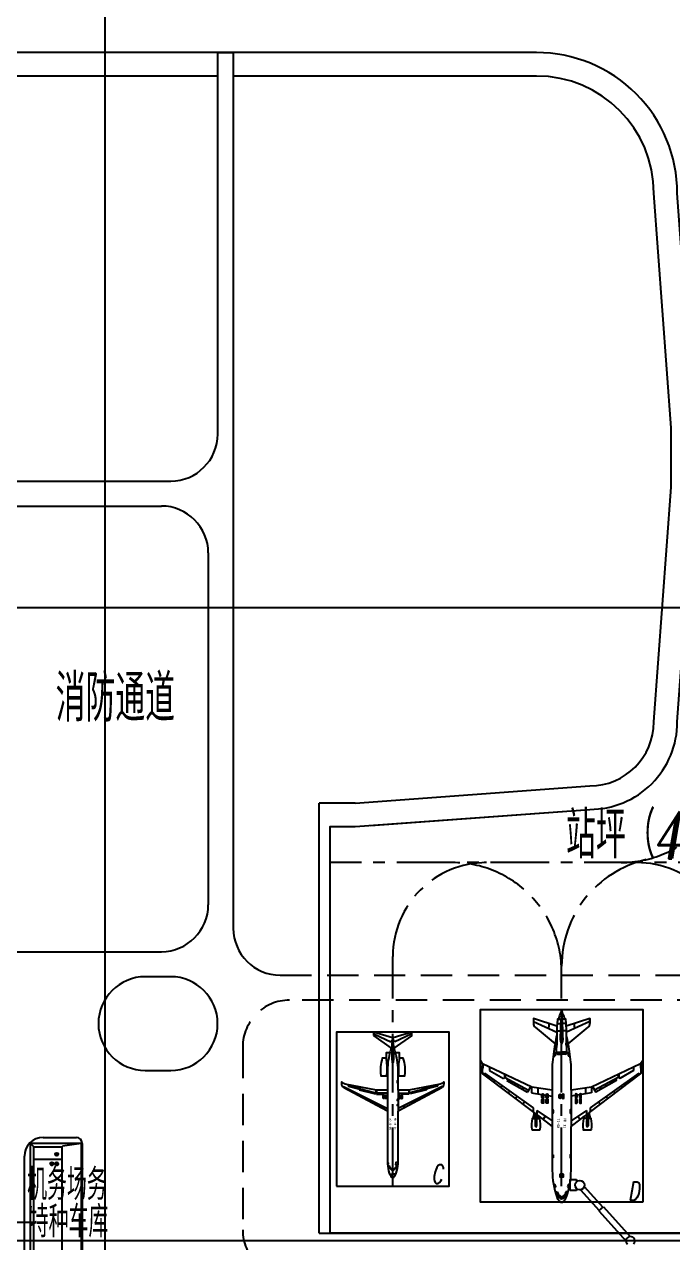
# Model space of a CAD drawing. Header units: millimetres. Extents: x -2699 to 2556, y 623 to 2108.
# Drawn here: x -438.1 to -230.7, y 1211.8 to 1601.3 of the extents above; entities that cross this region are included whole.
import ezdxf
from ezdxf.enums import TextEntityAlignment as Align

# ---------------------------------------------------------------- set-up
doc = ezdxf.new("R2010")
doc.units = ezdxf.units.MM
doc.linetypes.add('CENTER', pattern=[2, 1.25, -0.25, 0.25, -0.25])
doc.linetypes.add('DASHED', pattern=[0.75, 0.5, -0.25])
for name, color, linetype in [('1', 8, 'Continuous'), ('2', 8, 'Continuous'), ('attire', 7, 'Continuous'), ('FGW', 8, 'Continuous'), ('HZ', 7, 'Continuous'), ('ROAD', 154, 'Continuous'), ('巡场路', 154, 'Continuous'), ('建筑物', 1, 'Continuous'), ('散水', 8, 'Continuous'), ('服务车道', 6, 'DASHED'), ('机场独立坐标系', 8, 'Continuous'), ('消防救援道路服务车道和连接带路面', 4, 'Continuous'), ('登机桥', 8, 'Continuous'), ('道肩边线', 6, 'Continuous'), ('道面边线', 3, 'Continuous'), ('陆空隔离设施', 5, 'TRACKS'), ('飞机', 8, 'Continuous'), ('飞机滑行线', 1, 'CENTER')]:
    doc.layers.add(name, color=color, linetype=linetype)
doc.styles.add('ITALICT', font='italict.shx', dxfattribs={"width": 0.67, "bigfont": 'tssdchn.shx'})
doc.styles.get("Standard").update_dxf_attribs({"font": 'SimSun.ttf'})
doc.linetypes.add('TRACKS', pattern='A,0.15,[130,ltypeshp.shx,S=0.25,R=0,X=0,Y=0],0.15', length=0.3)

# ---------------------------------------------------------------- blocks, each defined once
blk = doc.blocks.new('*U130')
at = {"color": 7}
blk.add_lwpolyline([(-45.28, -6.04), (-41.42, -0.48, 0.015916), (-39.87, -0.91), (-39.87, -2.16), (-38.18, -2.16), (-38.18, -3.35, 0.111009), (-32.69, -3.87, 0.377813), (-32.52, -3.67), (-32.52, -2.13, 0.378085), (-32.69, -1.93, 0.012851), (-33.52, -1.84), (-33.52, -1.68), (-27.93, -1.68), (-27.93, -5.17), (-29.88, -15.18), (-30.28, -16.23), (-30.52, -16.23, 0.490513), (-30.52, -16.4, 0.092414), (-30.26, -16.43), (-30.11, -16.43, 0.276654), (-28.79, -15.64), (-21.46, -1.95, -0.180843), (-21.16, -1.68), (-4.41, -1.68, 0.06315), (-1.39, -1.11, 0.086751), (-0.43, -0.63, 0.216879), (0, 0, 0.216879), (-0.43, 0.63, 0.086751), (-1.39, 1.11, 0.06315), (-4.41, 1.67), (-21.16, 1.67, -0.180843), (-21.46, 1.95), (-28.79, 15.64, 0.276654), (-30.11, 16.43), (-30.26, 16.43, 0.092414), (-30.52, 16.4, 0.490513), (-30.52, 16.23), (-30.28, 16.23), (-29.88, 15.18), (-27.93, 5.17), (-27.93, 1.67), (-33.52, 1.67), (-33.52, 1.84, 0.012851), (-32.69, 1.93, 0.378085), (-32.52, 2.13), (-32.52, 3.67, 0.377813), (-32.69, 3.87, 0.111009), (-38.18, 3.35), (-38.18, 2.16), (-39.87, 2.16), (-39.87, 0.91, 0.015916), (-41.42, 0.48), (-45.28, 6.04, 0.245694), (-45.45, 6.12), (-46.5, 6.12), (-44.68, 0.12, 0.001661), (-45.03, 0.08), (-45.03, 0), (-45.03, -0.08, 0.001661), (-44.68, -0.12), (-46.5, -6.13), (-45.45, -6.13, 0.245694)], format="xyb", close=True, dxfattribs=at)
at = {"layer": '1', "color": 7}
for p, q in [((-28.94, 15.87), (-29.14, 15.78)), ((-29.14, 15.78), (-22.05, 1.67)), ((-29.7, 14.25), (-29.27, 14.25)), ((-29.48, 13.12), (-29.22, 13.12)), ((-29.05, 12.34), (-29.33, 12.34)), ((-29.01, 12.19), (-29.3, 12.19)), ((-29.27, 14.25), (-28.42, 10.93)), ((-29.22, 13.12), (-29.05, 12.34)), ((-28.73, 10.93), (-29.01, 12.19)), ((-27.82, 13.15), (-27.53, 13.3)), ((-29.05, 10.93), (-28.73, 10.93)), ((-29.02, 10.76), (-28.11, 10.76)), ((-28.42, 10.93), (-28.58, 10.76)), ((-28.45, 10.76), (-27.09, 5.47)), ((-28.11, 10.76), (-26.78, 5.58)), ((-26.65, 10.82), (-26.3, 11)), ((-25.54, 8.62), (-25.14, 8.83)), ((-45.87, 5.89), (-45.7, 5.97)), ((-45.87, 5.89), (-43.46, 0.66)), ((-45.7, 5.97), (-45.76, 6.12)), ((-26.78, 5.58), (-27.93, 5.17)), ((-27.93, 5.17), (-26.67, 5.17)), ((-27.02, 1.67), (-27.02, 5.17)), ((-26.67, 5.17), (-26.67, 2.87)), ((-24.38, 6.3), (-23.92, 6.55)), ((-43.46, 0.66), (-43.72, 0.52)), ((-43.72, 0.52), (-43.72, 0.19)), ((-41.42, 0.48), (-41.3, 0.31)), ((-30.96, 1.52), (-30.96, 1.67)), ((-30.86, 1.42), (-30.34, 1.42)), ((-30.24, 1.52), (-30.24, 1.67)), ((-27.93, 1.67), (-21.16, 1.67)), ((-26.67, 2.87), (-27.02, 2.87)), ((-25.04, 1.59), (-25.04, 1.67)), ((-24.58, 1.54), (-24.99, 1.54)), ((-24.53, 1.59), (-24.53, 1.67)), ((-23.42, 1.59), (-23.42, 1.67)), ((-22.96, 1.54), (-23.37, 1.54)), ((-22.92, 3.39), (-22.39, 3.68)), ((-22.91, 1.59), (-22.91, 1.67)), ((-4.83, 1.67), (-4.87, 1.05)), ((-4.77, 0.95), (-4.08, 0.91)), ((-3.94, 1.64), (-3.98, 1)), ((-3.8, 1.29), (-3.35, 1.29)), ((-3.8, 1.29), (-3.8, 1.03)), ((-3.8, 1.03), (-3.44, 1.03)), ((-3.35, 1.29), (-3.44, 1.03)), ((-3.44, 1.03), (-2.74, 0.29)), ((-3.35, 1.29), (-2.38, 0.29)), ((-3.08, 0.65), (-2.9, 0.83)), ((-2.74, 0.29), (-2.74, 0)), ((-2.74, 0.29), (-2.38, 0.29)), ((-2.74, -0.29), (-2.74, 0)), ((-2.38, 0.29), (-2.38, 0)), ((-2.38, -0.29), (-2.38, 0)), ((-1.06, 0.78), (-1.06, 0)), ((-1.06, -0.78), (-1.06, 0)), ((-45.87, -5.89), (-43.46, -0.66)), ((-43.72, -0.52), (-43.72, -0.19)), ((-43.46, -0.66), (-43.72, -0.52)), ((-41.42, -0.48), (-41.3, -0.31)), ((-29.14, -15.78), (-22.05, -1.68)), ((-27.93, -1.68), (-21.16, -1.68)), ((-27.02, -1.68), (-27.02, -5.17)), ((-26.67, -2.87), (-27.02, -2.87)), ((-26.67, -5.17), (-26.67, -2.87)), ((-25.04, -1.59), (-25.04, -1.68)), ((-24.58, -1.54), (-24.99, -1.54)), ((-24.53, -1.59), (-24.53, -1.68)), ((-23.42, -1.59), (-23.42, -1.68)), ((-22.96, -1.54), (-23.37, -1.54)), ((-22.92, -3.39), (-22.39, -3.68)), ((-22.91, -1.59), (-22.91, -1.68)), ((-4.84, -1.51), (-4.84, -1.68)), ((-4.28, -1.41), (-4.74, -1.41)), ((-4.18, -1.51), (-4.18, -1.66)), ((-3.8, -1.03), (-3.44, -1.03)), ((-3.8, -1.29), (-3.8, -1.03)), ((-3.8, -1.29), (-3.35, -1.29)), ((-3.44, -1.03), (-2.74, -0.29)), ((-3.35, -1.29), (-3.44, -1.03)), ((-3.35, -1.29), (-2.38, -0.29)), ((-3.08, -0.65), (-2.9, -0.83)), ((-2.74, -0.29), (-2.38, -0.29)), ((-45.87, -5.89), (-45.7, -5.97)), ((-45.7, -5.97), (-45.76, -6.13)), ((-28.45, -10.76), (-27.09, -5.47)), ((-28.11, -10.76), (-26.78, -5.58)), ((-26.78, -5.58), (-27.93, -5.17)), ((-27.93, -5.17), (-26.67, -5.17)), ((-24.38, -6.3), (-23.92, -6.55)), ((-29.27, -14.25), (-28.42, -10.93)), ((-29.05, -10.93), (-28.73, -10.93)), ((-29.02, -10.76), (-28.11, -10.76)), ((-28.73, -10.93), (-29.01, -12.19)), ((-28.42, -10.93), (-28.58, -10.76)), ((-26.65, -10.82), (-26.3, -11)), ((-25.54, -8.62), (-25.14, -8.83)), ((-29.7, -14.25), (-29.27, -14.25)), ((-29.48, -13.12), (-29.22, -13.12)), ((-29.05, -12.34), (-29.33, -12.34)), ((-29.01, -12.19), (-29.3, -12.19)), ((-29.22, -13.12), (-29.05, -12.34)), ((-27.82, -13.15), (-27.53, -13.3)), ((-28.94, -15.87), (-29.14, -15.78))]:
    blk.add_line(p, q, dxfattribs=at)
for centre, radius, start, end in [((-39.99, -52.92), 53.25, 86.7652, 95.048), ((-34.23, -19.12), 20.81, 88.0227, 105.7176), ((-34.78, 17.88), 16.09, 257.7807, 274.5014), ((-36.98, 0), 0.238, 359.933, 92.4485), ((-36.98, 0), 0.238, 267.5515, 0.067), ((-30.86, 1.52), 0.1, 180, 270), ((-30.34, 1.52), 0.1, 270, 0), ((-24.99, 1.59), 0.05, 180, 270), ((-24.58, 1.59), 0.05, 270, 0), ((-23.37, 1.59), 0.05, 180, 270), ((-22.96, 1.59), 0.05, 270, 0), ((-4.77, 1.05), 0.1, 176.4884, 266.4884), ((-4.08, 1.01), 0.1, 266.4884, 356.4884), ((-39.99, 52.92), 53.25, 264.952, 273.2348), ((-34.23, 19.12), 20.81, 254.2824, 271.9773), ((-34.78, -17.88), 16.09, 85.4986, 102.2193), ((-24.99, -1.59), 0.05, 90, 180), ((-24.58, -1.59), 0.05, 0, 90), ((-23.37, -1.59), 0.05, 90, 180), ((-22.96, -1.59), 0.05, 0, 90), ((-4.74, -1.51), 0.1, 90, 180), ((-4.28, -1.51), 0.1, 0, 90)]:
    blk.add_arc(centre, radius, start, end, dxfattribs=at)
at = {"layer": '2', "color": 7}
for points in [[(-26.19, 2.69), (-25.47, 2.69, 1), (-25.47, 3.11), (-26.19, 3.11, 1)], [(-26.19, 1.98), (-25.47, 1.98, 1), (-25.47, 2.4), (-26.19, 2.4, 1)], [(-26.19, -1.98), (-25.47, -1.98, -1), (-25.47, -2.4), (-26.19, -2.4, -1)], [(-26.19, -2.69), (-25.47, -2.69, -1), (-25.47, -3.11), (-26.19, -3.11, -1)]]:
    blk.add_lwpolyline(points, format="xyb", close=True, dxfattribs=at)
at = {"layer": '1', "color": 7}
blk.add_text('MD-90-30', height=0.6, dxfattribs=at).set_placement((-17.2, 0.8), align=Align.MIDDLE_CENTER)
blk.add_text('MD-90-30', height=0.6, rotation=180, dxfattribs=at).set_placement((-17.2, -0.8), align=Align.MIDDLE_CENTER)
blk = doc.blocks.new('*U131')
at = {"layer": '飞机', "color": 7}
for points in [[(-0.31, 0.47, 1), (-0.31, 0.16), (0.31, 0.16, 1), (0.31, 0.47), (-0.31, 0.47)], [(-0.31, -0.16, 1), (-0.31, -0.47), (0.31, -0.47, 1), (0.31, -0.16), (-0.31, -0.16)]]:
    blk.add_lwpolyline(points, format="xyb", close=True, dxfattribs=at)
blk = doc.blocks.new('*U132')
at = {"layer": '飞机', "color": 7}
for points in [[(-0.31, 0.47, 1), (-0.31, 0.16), (0.31, 0.16, 1), (0.31, 0.47), (-0.31, 0.47)], [(-0.31, -0.16, 1), (-0.31, -0.47), (0.31, -0.47, 1), (0.31, -0.16), (-0.31, -0.16)]]:
    blk.add_lwpolyline(points, format="xyb", close=True, dxfattribs=at)
blk = doc.blocks.new('*U134')
at = {"layer": '飞机', "color": 7}
for points in [[(-0.31, 0.47, 1), (-0.31, 0.16), (0.31, 0.16, 1), (0.31, 0.47), (-0.31, 0.47)], [(-0.31, -0.16, 1), (-0.31, -0.47), (0.31, -0.47, 1), (0.31, -0.16), (-0.31, -0.16)]]:
    blk.add_lwpolyline(points, format="xyb", close=True, dxfattribs=at)
blk = doc.blocks.new('*U135')
at = {"layer": '飞机', "color": 7}
for points in [[(-0.34, 0.51, 1), (-0.34, 0.17), (0.34, 0.17, 1), (0.34, 0.51), (-0.34, 0.51)], [(-0.34, -0.17, 1), (-0.34, -0.51), (0.34, -0.51, 1), (0.34, -0.17), (-0.34, -0.17)]]:
    blk.add_lwpolyline(points, format="xyb", close=True, dxfattribs=at)
blk = doc.blocks.new('*U136')
at = {"layer": '飞机', "color": 7}
for points in [[(-0.34, 0.51, 1), (-0.34, 0.17), (0.34, 0.17, 1), (0.34, 0.51), (-0.34, 0.51)], [(-0.34, -0.17, 1), (-0.34, -0.51), (0.34, -0.51, 1), (0.34, -0.17), (-0.34, -0.17)]]:
    blk.add_lwpolyline(points, format="xyb", close=True, dxfattribs=at)
blk = doc.blocks.new('*U137')
at = {"color": 7}
blk.add_lwpolyline([(-58.7, 9), (-56.31, 1.49, 0.014356), (-58.54, 1.32), (-58.54, 0.96, 0.047162), (-60.12, 0.54), (-60.12, 0.38, 0.076055), (-61.26, 0.04), (-61.6, 0), (-61.26, -0.04, 0.076055), (-60.12, -0.38), (-60.12, -0.54, 0.047162), (-58.54, -0.96), (-58.54, -1.32, 0.014356), (-56.31, -1.49), (-58.7, -9), (-57.1, -9, 0.216824), (-55.97, -8.49), (-50.63, -2.11, 0.01951), (-43.97, -3), (-35.83, -3), (-36.79, -9.53), (-44.21, -25.26), (-45.28, -25.98), (-43.73, -25.98), (-42.22, -25.45), (-41.44, -25.45, 0.234643), (-41.06, -25.27), (-28.63, -8.86, -0.00075), (-26.72, -9.16), (-26.71, -9.41, 0.097505), (-23.28, -9.54, 0.392439), (-23.1, -9.34), (-23.1, -7.06, 0.39244), (-23.28, -6.86, 0.100129), (-26.8, -7.01), (-26.8, -7.31), (-27.46, -7.31), (-24.2, -3), (-10.14, -3, 0.085319), (-1.65, -1.52, 0.095333), (-0.44, -0.78, 0.234174), (0, 0, 0.234174), (-0.44, 0.78, 0.095333), (-1.65, 1.52, 0.085319), (-10.14, 3), (-24.2, 3), (-27.46, 7.31), (-26.8, 7.31), (-26.8, 7.01, 0.100129), (-23.28, 6.86, 0.39244), (-23.1, 7.06), (-23.1, 9.34, 0.392439), (-23.28, 9.54, 0.097505), (-26.71, 9.41), (-26.72, 9.16, -0.00075), (-28.63, 8.86), (-41.06, 25.27, 0.234822), (-41.44, 25.45), (-42.22, 25.45), (-43.73, 25.98), (-45.28, 25.98), (-44.21, 25.26), (-36.79, 9.53), (-35.83, 3), (-43.97, 3, 0.019551), (-50.63, 2.11), (-55.97, 8.49, 0.216824), (-57.1, 9)], format="xyb", close=True, dxfattribs=at)
blk.add_lwpolyline([(-57.1, 9), (-58.7, 9)], close=True, dxfattribs=at)
at = {"layer": '1', "color": 7}
for p, q in [((-44.19, 25.22), (-43.19, 25.22)), ((-43.19, 25.22), (-42.22, 25.45)), ((-41.22, 24.68), (-40.84, 24.98)), ((-41.22, 24.68), (-30.16, 9.14)), ((-43.16, 23.03), (-42.14, 23.03)), ((-42.14, 23.03), (-39.54, 18.56)), ((-38.9, 21.43), (-38.43, 21.8)), ((-40.93, 18.31), (-39.76, 18.31)), ((-40.8, 18.03), (-39.9, 18.03)), ((-39.9, 18.03), (-35.77, 10.56)), ((-39.76, 18.31), (-39.54, 18.56)), ((-39.46, 17.25), (-38.91, 17.58)), ((-38.91, 17.58), (-35.14, 10.9)), ((-38.57, 15.63), (-38, 15.97)), ((-37.21, 19.05), (-36.67, 19.48)), ((-35.48, 16.61), (-34.87, 17.09)), ((-37.61, 13.89), (-37.02, 14.23)), ((-36.68, 12.21), (-36.08, 12.56)), ((-33.79, 14.24), (-33.12, 14.78)), ((-32.05, 11.8), (-31.31, 12.39)), ((-57.81, 9), (-54.38, 1.57)), ((-36.97, 9.91), (-35.14, 10.9)), ((-36.83, 9.6), (-34.93, 9.6)), ((-34.93, 9.6), (-33.85, 3.01)), ((-30.16, 9.14), (-28.85, 9.14)), ((-29.28, 7.97), (-26.01, 3.01)), ((-29.28, 7.97), (-27.96, 7.97)), ((-28.63, 8.86), (-27.46, 7.31)), ((-28.42, 8.58), (-24.43, 8.47)), ((-28.06, 8.09), (-24.44, 8)), ((-26.79, 8.06), (-26.8, 7.31)), ((-26.72, 9.16), (-26.73, 8.53)), ((-57.13, 4.06), (-55.93, 4.06)), ((-55.93, 4.06), (-55.62, 4.26)), ((-36.51, 7.62), (-34.61, 7.62)), ((-27.47, 5.23), (-26.4, 5.9)), ((-60.12, 0.38), (-60.12, 0.1)), ((-58.54, 0.96), (-58.54, 0.21)), ((-57.1, 1.44), (-57.1, 0.3)), ((-54.78, 1.55), (-54.78, 0.38)), ((-47.93, 1.66), (-47.93, 0)), ((-47.85, 2.54), (-47.79, 2.09)), ((-47.68, 2.01), (-46.81, 2.12)), ((-47.29, 1.22), (-47.29, 0)), ((-46.79, 2.69), (-46.73, 2.24)), ((-35.83, 3), (-24.2, 3)), ((-29.55, 2.83), (-29.55, 3)), ((-29.45, 2.73), (-28.57, 2.73)), ((-28.48, 2.83), (-28.48, 3)), ((-15.2, 2.84), (-15.2, 3)), ((-15.1, 2.74), (-14.22, 2.74)), ((-14.12, 2.84), (-14.12, 3)), ((-5.48, 2.56), (-5.56, 2.16)), ((-5.48, 2.04), (-4.88, 1.92)), ((-4.68, 2.4), (-4.77, 2)), ((-3.33, 1.76), (-2.1, 1.37)), ((-3.33, 1.76), (-3.33, 1.38)), ((-3.33, 1.38), (-2.56, 1.12)), ((-2.56, 1.12), (-2.32, 1.44)), ((-2.56, 1.12), (-2.08, 0.66)), ((-2.1, 1.37), (-1.08, 0)), ((-2.08, 0.66), (-1.72, 0.86)), ((-2.08, 0.66), (-1.62, 0)), ((-1.45, 1.44), (-1.45, 0.83)), ((-1.45, 0.83), (-1.08, 0.26)), ((-1.08, 0.26), (-1.08, 0)), ((-1.08, -0.26), (-1.08, 0)), ((-60.12, -0.38), (-60.12, -0.1)), ((-58.54, -0.96), (-58.54, -0.21)), ((-57.81, -9), (-54.38, -1.57)), ((-57.1, -1.44), (-57.1, -0.3)), ((-54.78, -1.55), (-54.78, -0.38)), ((-47.93, -1.66), (-47.93, 0)), ((-47.85, -2.54), (-47.79, -2.09)), ((-47.68, -2.01), (-46.81, -2.12)), ((-47.29, -1.22), (-47.29, 0)), ((-46.79, -2.69), (-46.73, -2.24)), ((-35.83, -3), (-24.2, -3)), ((-34.93, -9.6), (-33.85, -3.01)), ((-29.55, -2.83), (-29.55, -3)), ((-29.45, -2.73), (-28.57, -2.73)), ((-29.28, -7.97), (-26.01, -3.01)), ((-28.48, -2.83), (-28.48, -3)), ((-15.2, -2.84), (-15.2, -3)), ((-15.1, -2.74), (-14.22, -2.74)), ((-14.12, -2.84), (-14.12, -3)), ((-5.48, -2.56), (-5.56, -2.16)), ((-5.48, -2.04), (-4.88, -1.92)), ((-4.68, -2.4), (-4.77, -2)), ((-3.33, -1.38), (-2.56, -1.12)), ((-3.33, -1.76), (-2.1, -1.37)), ((-3.33, -1.76), (-3.33, -1.38)), ((-2.56, -1.12), (-2.08, -0.66)), ((-2.56, -1.12), (-2.32, -1.44)), ((-2.1, -1.37), (-1.08, 0)), ((-2.08, -0.66), (-1.62, 0)), ((-2.08, -0.66), (-1.72, -0.86)), ((-1.45, -0.83), (-1.08, -0.26)), ((-1.45, -1.44), (-1.45, -0.83)), ((-57.13, -4.06), (-55.93, -4.06)), ((-55.93, -4.06), (-55.62, -4.26)), ((-36.51, -7.62), (-34.61, -7.62)), ((-28.63, -8.86), (-27.46, -7.31)), ((-27.47, -5.23), (-26.4, -5.9)), ((-26.79, -8.06), (-26.8, -7.31)), ((-41.22, -24.68), (-30.16, -9.14)), ((-39.9, -18.03), (-35.77, -10.56)), ((-38.91, -17.58), (-35.14, -10.9)), ((-36.97, -9.91), (-35.14, -10.9)), ((-36.83, -9.6), (-34.93, -9.6)), ((-30.16, -9.14), (-28.85, -9.14)), ((-29.28, -7.97), (-27.96, -7.97)), ((-28.42, -8.58), (-24.43, -8.47)), ((-28.06, -8.09), (-24.44, -8)), ((-26.72, -9.16), (-26.73, -8.53)), ((-37.61, -13.89), (-37.02, -14.23)), ((-36.68, -12.21), (-36.08, -12.56)), ((-33.79, -14.24), (-33.12, -14.78)), ((-32.05, -11.8), (-31.31, -12.39)), ((-42.14, -23.03), (-39.54, -18.56)), ((-40.93, -18.31), (-39.76, -18.31)), ((-40.8, -18.03), (-39.9, -18.03)), ((-39.76, -18.31), (-39.54, -18.56)), ((-39.46, -17.25), (-38.91, -17.58)), ((-38.57, -15.63), (-38, -15.97)), ((-37.21, -19.05), (-36.67, -19.48)), ((-35.48, -16.61), (-34.87, -17.09)), ((-43.16, -23.03), (-42.14, -23.03)), ((-38.9, -21.43), (-38.43, -21.8)), ((-44.19, -25.22), (-43.19, -25.22)), ((-43.19, -25.22), (-42.22, -25.45)), ((-41.22, -24.68), (-40.84, -24.98))]:
    blk.add_line(p, q, dxfattribs=at)
for centre, radius, start, end in [((-24.47, 8.52), 0.517, 273.9431, 325.9005), ((-24.49, 7.96), 0.517, 31.1248, 83.0823), ((-50.91, -122.15), 122.6, 90.5244, 94.9098), ((-57.75, -0.59), 0.85, 43.9401, 88.2844), ((-53.5, -46.13), 47.71, 86.4235, 93.3872), ((-35.41, -85.76), 89.17, 99.8287, 101.6716), ((-52, -2.12), 2.57, 69.0793, 90.5769), ((-51.12, -0.11), 0.388, 16.6104, 84.8818), ((-48.76, -4.97), 6.69, 80.1775, 105.2629), ((-47.69, 2.11), 0.1, 187.6398, 277.6398), ((-47.69, 1.22), 0.4, 0, 80.1775), ((-46.83, 2.22), 0.1, 277.6398, 7.6398), ((-29.45, 2.83), 0.1, 180, 270), ((-28.57, 2.83), 0.1, 270, 0), ((-15.1, 2.84), 0.1, 180, 270), ((-14.22, 2.84), 0.1, 270, 0), ((-5.46, 2.14), 0.1, 168.3927, 258.3927), ((-4.86, 2.02), 0.1, 258.3927, 348.3927), ((-50.91, 122.15), 122.6, 265.0902, 269.4756), ((-57.75, 0.59), 0.85, 271.7156, 316.0599), ((-53.5, 46.13), 47.71, 266.6128, 273.5765), ((-35.41, 85.76), 89.17, 258.3284, 260.1713), ((-52, 2.12), 2.57, 269.4231, 290.9207), ((-51.12, 0.11), 0.388, 275.1182, 343.3896), ((-48.76, 4.97), 6.69, 254.7371, 279.8225), ((-47.69, -2.11), 0.1, 82.3602, 172.3602), ((-47.69, -1.22), 0.4, 279.8225, 0), ((-46.83, -2.22), 0.1, 352.3602, 82.3602), ((-29.45, -2.83), 0.1, 90, 180), ((-28.57, -2.83), 0.1, 0, 90), ((-15.1, -2.84), 0.1, 90, 180), ((-14.22, -2.84), 0.1, 0, 90), ((-5.46, -2.14), 0.1, 101.6073, 191.6073), ((-4.86, -2.02), 0.1, 11.6073, 101.6073), ((-24.47, -8.52), 0.517, 34.0995, 86.0569), ((-24.49, -7.96), 0.517, 276.9177, 328.8752)]:
    blk.add_arc(centre, radius, start, end, dxfattribs=at)
at = {"layer": '2', "color": 7}
for points in [[(-33.51, 5.75, 1), (-33.51, 6.29), (-34.34, 6.29, 1), (-34.34, 5.75)], [(-33.51, 4.38, 1), (-33.51, 4.92), (-34.34, 4.92, 1), (-34.34, 4.38)], [(-31.88, 5.75, 1), (-31.88, 6.29), (-32.71, 6.29, 1), (-32.71, 5.75)], [(-31.88, 4.38, 1), (-31.88, 4.92), (-32.71, 4.92, 1), (-32.71, 4.38)], [(-34.29, 0.21), (-33.45, 0.21, 1), (-33.45, 0.74), (-34.29, 0.74, 1)], [(-34.29, -0.21), (-33.45, -0.21, -1), (-33.45, -0.74), (-34.29, -0.74, -1)], [(-33.51, -4.38, -1), (-33.51, -4.92), (-34.34, -4.92, -1), (-34.34, -4.38)], [(-33.51, -5.75, -1), (-33.51, -6.29), (-34.34, -6.29, -1), (-34.34, -5.75)], [(-31.88, -4.38, -1), (-31.88, -4.92), (-32.71, -4.92, -1), (-32.71, -4.38)], [(-31.88, -5.75, -1), (-31.88, -6.29), (-32.71, -6.29, -1), (-32.71, -5.75)]]:
    blk.add_lwpolyline(points, format="xyb", close=True, dxfattribs=at)
at = {"layer": '1', "color": 7}
blk.add_text('MD-11', height=0.8, dxfattribs=at).set_placement((-25.21, 1.06), align=Align.MIDDLE_CENTER)
blk.add_text('MD-11', height=0.8, rotation=180, dxfattribs=at).set_placement((-25.21, -1.06), align=Align.MIDDLE_CENTER)
blk = doc.blocks.new('*U138')
at = {"layer": '飞机', "color": 7}
for points in [[(-0.34, 0.51, 1), (-0.34, 0.17), (0.34, 0.17, 1), (0.34, 0.51), (-0.34, 0.51)], [(-0.34, -0.17, 1), (-0.34, -0.51), (0.34, -0.51, 1), (0.34, -0.17), (-0.34, -0.17)]]:
    blk.add_lwpolyline(points, format="xyb", close=True, dxfattribs=at)
blk = doc.blocks.new('*U133')
at = {"layer": '飞机', "color": 7}
for points in [[(-0.26, 0.39, 1), (-0.26, 0.13), (0.26, 0.13, 1), (0.26, 0.39), (-0.26, 0.39)], [(-0.26, -0.13, 1), (-0.26, -0.39), (0.26, -0.39, 1), (0.26, -0.13), (-0.26, -0.13)]]:
    blk.add_lwpolyline(points, format="xyb", close=True, dxfattribs=at)

msp = doc.modelspace()

# ---------------------------------------------------------------- hatches: boundary and pattern name
at = {"layer": '建筑物'}
h = msp.add_hatch(color=256, dxfattribs=at)
edge = h.paths.add_edge_path()
edge.add_arc((-427.73, 1240.01), 0.509, 0, 360)
h = msp.add_hatch(color=256, dxfattribs=at)
edge = h.paths.add_edge_path()
edge.add_arc((-429.27, 1236.98), 0.509, 0, 360)
h = msp.add_hatch(color=256, dxfattribs=at)
edge = h.paths.add_edge_path()
edge.add_arc((-427.73, 1236.98), 0.509, 0, 360)

# ---------------------------------------------------------------- linework, layer by layer
at = {"layer": 'FGW', "linetype": 'Continuous'}
for p, q in [((-412.24, 814.8), (-412.24, 1895.71)), ((2387.76, 1414.8), (-2483.16, 1414.8)), ((2387.76, 1212.3), (-1612.24, 1212.3))]:
    msp.add_line(p, q, dxfattribs=at)
at = {"layer": 'ROAD'}
for p, q in [((-556.24, 1304.8), (-394.24, 1304.8, 0)), ((-391.24, 1296.8, 0), (-399.39, 1296.8, 0)), ((-399.39, 1266.82, 0), (-391.24, 1266.82, 0)), ((-432.05, 1245.4), (-421.43, 1245.4)), ((-419.63, 1243.47), (-419.63, 1243.6)), ((-438.05, 1195.3), (-438.05, 1239.4))]:
    msp.add_line(p, q, dxfattribs=at)
for centre, radius, start, end in [((-394.24, 1319.8, 0), 15, 270, 0), ((-399.39, 1281.81, 0), 14.99, 90, 270), ((-391.24, 1281.81, 0), 14.99, 270, 90), ((-432.05, 1239.4), 6, 90, 180), ((-421.43, 1243.6), 1.8, 0, 90)]:
    msp.add_arc(centre, radius, start, end, dxfattribs=at)
at = {"layer": '巡场路', "ltscale": 5}
for p, q in [((-1392.24, 1455.3), (-391.24, 1455.3)), ((-557.24, 1447.3), (-394.24, 1447.3))]:
    msp.add_line(p, q, dxfattribs=at)
at = {"layer": '建筑物'}
msp.add_lwpolyline([(-435.05, 1192.3), (-435.05, 1242.4), (-426.05, 1242.4), (-426.05, 1192.3)], close=True, dxfattribs=at)
msp.add_lwpolyline([(-435.05, 1238.5), (-426.05, 1238.5)], dxfattribs=at)
for centre in [(-427.73, 1240.01, -1.3), (-429.27, 1236.98, -1.3), (-427.73, 1236.98, -1.3)]:
    msp.add_circle(centre, 0.509, dxfattribs=at)
at = {"layer": '散水', "linetype": 'Continuous'}
for p, q in [((-436.15, 1191.22), (-436.15, 1243.47)), ((-436.15, 1243.47), (-435.25, 1242.57)), ((-419.63, 1243.47), (-436.15, 1243.47)), ((-436.15, 1243.47, 0), (-435.25, 1242.57, 0)), ((-419.93, 1243.47), (-425.85, 1242.57)), ((-419.93, 1243.47), (-419.93, 1191.22)), ((-419.63, 1243.47), (-419.63, 1191.22))]:
    msp.add_line(p, q, dxfattribs=at)
at = {"layer": '服务车道', "ltscale": 20}
for p, q in [((-356.24, 1297.3), (401.26, 1297.3)), ((-114.24, 1289.3), (-353.24, 1289.3)), ((-368.24, 1274.3), (-368.24, 1215.8))]:
    msp.add_line(p, q, dxfattribs=at)
for centre, start, end in [((-353.24, 1274.3), 90, 180), ((-353.24, 1215.8), 180, 270)]:
    msp.add_arc(centre, 15, start, end, dxfattribs=at)
at = {"layer": '机场独立坐标系'}
msp.add_line((-412.24, 814.8), (-412.24, 1895.71), dxfattribs=at)
at = {"layer": '消防救援道路服务车道和连接带路面'}
for p, q in [((-376.24, 1470.3), (-376.24, 1592.3)), ((-376.24, 1592.3), (-371.24, 1592.3)), ((-371.24, 1592.3), (-371.24, 1312.3)), ((-379.24, 1432.3), (-379.24, 1319.8)), ((-343.74, 1214.8), (-87.24, 1214.8))]:
    msp.add_line(p, q, dxfattribs=at)
for centre, start, end in [((-391.24, 1470.3), 270, 0), ((-394.24, 1432.3), 0, 90), ((-356.24, 1312.3), 180, 270)]:
    msp.add_arc(centre, 15, start, end, dxfattribs=at)
at = {"layer": '登机桥'}
for p, q in [((-263.46, 1228.41), (-263.46, 1231.91)), ((-263.46, 1231.91), (-261.46, 1231.91)), ((-261.46, 1231.91), (-261.46, 1231.25)), ((-261.46, 1228.41), (-263.46, 1228.41)), ((-261.46, 1229.08), (-261.46, 1228.41)), ((-260.19, 1228.67, 0), (-254.23, 1222.04, 0)), ((-258.99, 1229.72, 0), (-253.04, 1223.11, 0)), ((-254.37, 1221.91, 0), (-252.89, 1223.24, 0)), ((-254.37, 1221.91, 0), (-245.64, 1212.2, 0)), ((-252.89, 1223.24, 0), (-244.3, 1213.7, 0))]:
    msp.add_line(p, q, dxfattribs=at)
msp.add_circle((-260.43, 1230.16), 1.5, dxfattribs=at)
msp.add_arc((-244.24, 1212.3), 1.4, 315.6217, 230.4506, dxfattribs=at)
at = {"layer": '道肩边线'}
for p, q in [((-376.24, 1584.8), (-1242.75, 1584.8)), ((-274.24, 1584.8), (-371.24, 1584.8)), ((-231.24, 1472.3), (-236.74, 1547.3)), ((-231.24, 1453.3), (-231.24, 1472.3)), ((-236.74, 1378.3), (-231.24, 1453.3)), ((-332.24, 1352.3), (-257.24, 1357.8)), ((-343.74, 1214.8), (-343.74, 1352.3)), ((-332.24, 1352.3), (-343.74, 1352.3))]:
    msp.add_line(p, q, dxfattribs=at)
for centre, radius, start, end in [((-274.24, 1547.3), 37.5, 0, 90), ((-257.24, 1378.3), 20.5, 270, 360)]:
    msp.add_arc(centre, radius, start, end, dxfattribs=at)
at = {"layer": '道面边线'}
msp.add_lwpolyline([(-380.24, 1592.3), (-1244.76, 1592.3)], dxfattribs=at)
for points in [[(-87.24, 1214.8), (-340.24, 1214.8), (-340.24, 1344.8), (-332.24, 1344.8), (-257.24, 1350.3, 0.414214), (-229.24, 1378.3), (-223.74, 1453.3), (-223.74, 1472.3), (-229.24, 1547.3, 0.414214), (-274.24, 1592.3), (-1244.76, 1592.3)], [(-327.38, 1345.15), (-257.24, 1350.3, 0.414214), (-229.24, 1378.3), (-223.74, 1453.3), (-223.74, 1472.3), (-229.24, 1547.3, 0.414214), (-274.24, 1592.3), (-380.24, 1592.3)]]:
    msp.add_lwpolyline(points, format="xyb", dxfattribs=at)
at = {"layer": '陆空隔离设施', "color": 5, "ltscale": 10}
msp.add_line((-487.07, 1218.3, 0), (-435.05, 1218.3), dxfattribs=at)
at = {"layer": '飞机', "color": 7, "linetype": 'Continuous', "ltscale": 1.524}
for p, q in [((-266.41, 1233.2), (-266.07, 1233.2)), ((-266.41, 1233.2), (-266.07, 1233.2)), ((-266.41, 1233.2), (-266.07, 1233.2)), ((-266.4, 1233.2), (-266.09, 1233.2)), ((-266.4, 1233.2), (-266.09, 1233.2)), ((-266.4, 1233.2), (-266.09, 1233.2)), ((-266.37, 1233.2), (-266.11, 1233.2))]:
    msp.add_line(p, q, dxfattribs=at)
at = {"layer": '飞机', "linetype": 'Continuous'}
for points in [[(-240.24, 1224.7), (-292.24, 1224.7), (-292.24, 1286.3), (-240.24, 1286.3)], [(-338.24, 1229.8), (-302.24, 1229.8), (-302.24, 1279.06), (-338.24, 1279.06)]]:
    msp.add_lwpolyline(points, close=True, dxfattribs=at)
at = {"layer": '飞机滑行线', "ltscale": 15}
for p, q in [((419.76, 1333.3), (-340.24, 1333.3)), ((-320.24, 1229.8), (-320.24, 1303.3)), ((-266.24, 1229.8), (-266.24, 1300.15))]:
    msp.add_line(p, q, dxfattribs=at)
for centre, radius, start, end in [((-247.24, 1368.3), 35, 270, 0), ((-290.24, 1303.3), 30, 90, 180), ((-301.24, 1298.3), 35, 0, 90), ((-231.24, 1300.15), 35, 103.213, 180), ((-242.24, 1303.3), 30, 0, 90)]:
    msp.add_arc(centre, radius, start, end, dxfattribs=at)

# ---------------------------------------------------------------- block references
at = {"layer": 'attire', "xscale": -1, "rotation": 270}
for name in ['*U135', '*U136', '*U138', '*U131', '*U132', '*U134', '*U133']:
    msp.add_blockref(name, (-266.24, 1233.2), dxfattribs=at)
at = {"layer": '飞机', "rotation": 270}
msp.add_blockref('*U137', (-266.24, 1224.7), dxfattribs=at)
at = {"layer": '飞机', "xscale": 0.9999655689339306, "yscale": 0.9999655689339306, "zscale": 0.9999655689339306, "rotation": 269.9999999997916}
msp.add_blockref('*U130', (-320.24, 1232.56), dxfattribs=at)

# ---------------------------------------------------------------- texts
at = {"layer": 'HZ', "color": 0, "style": 'ITALICT', "width": 0.67}
for s, height, p in [('消防通道', 15, (-428.07, 1378.38)), ('站坪（4C1D）', 15, (-264.84, 1334.6)), ('机务场务', 10, (-437.18, 1225.34, -4.41)), ('特种车库', 10, (-436.67, 1213.45, -4.41))]:
    msp.add_text(s, height=height, dxfattribs=at).set_placement(p)
at = {"layer": '飞机', "style": 'ITALICT', "width": 0.67}
for s, p in [('C', (-307.92, 1230.67)), ('D', (-245.06, 1225.22))]:
    msp.add_text(s, height=6, dxfattribs=at).set_placement(p)

doc.saveas('drawing.dxf')
